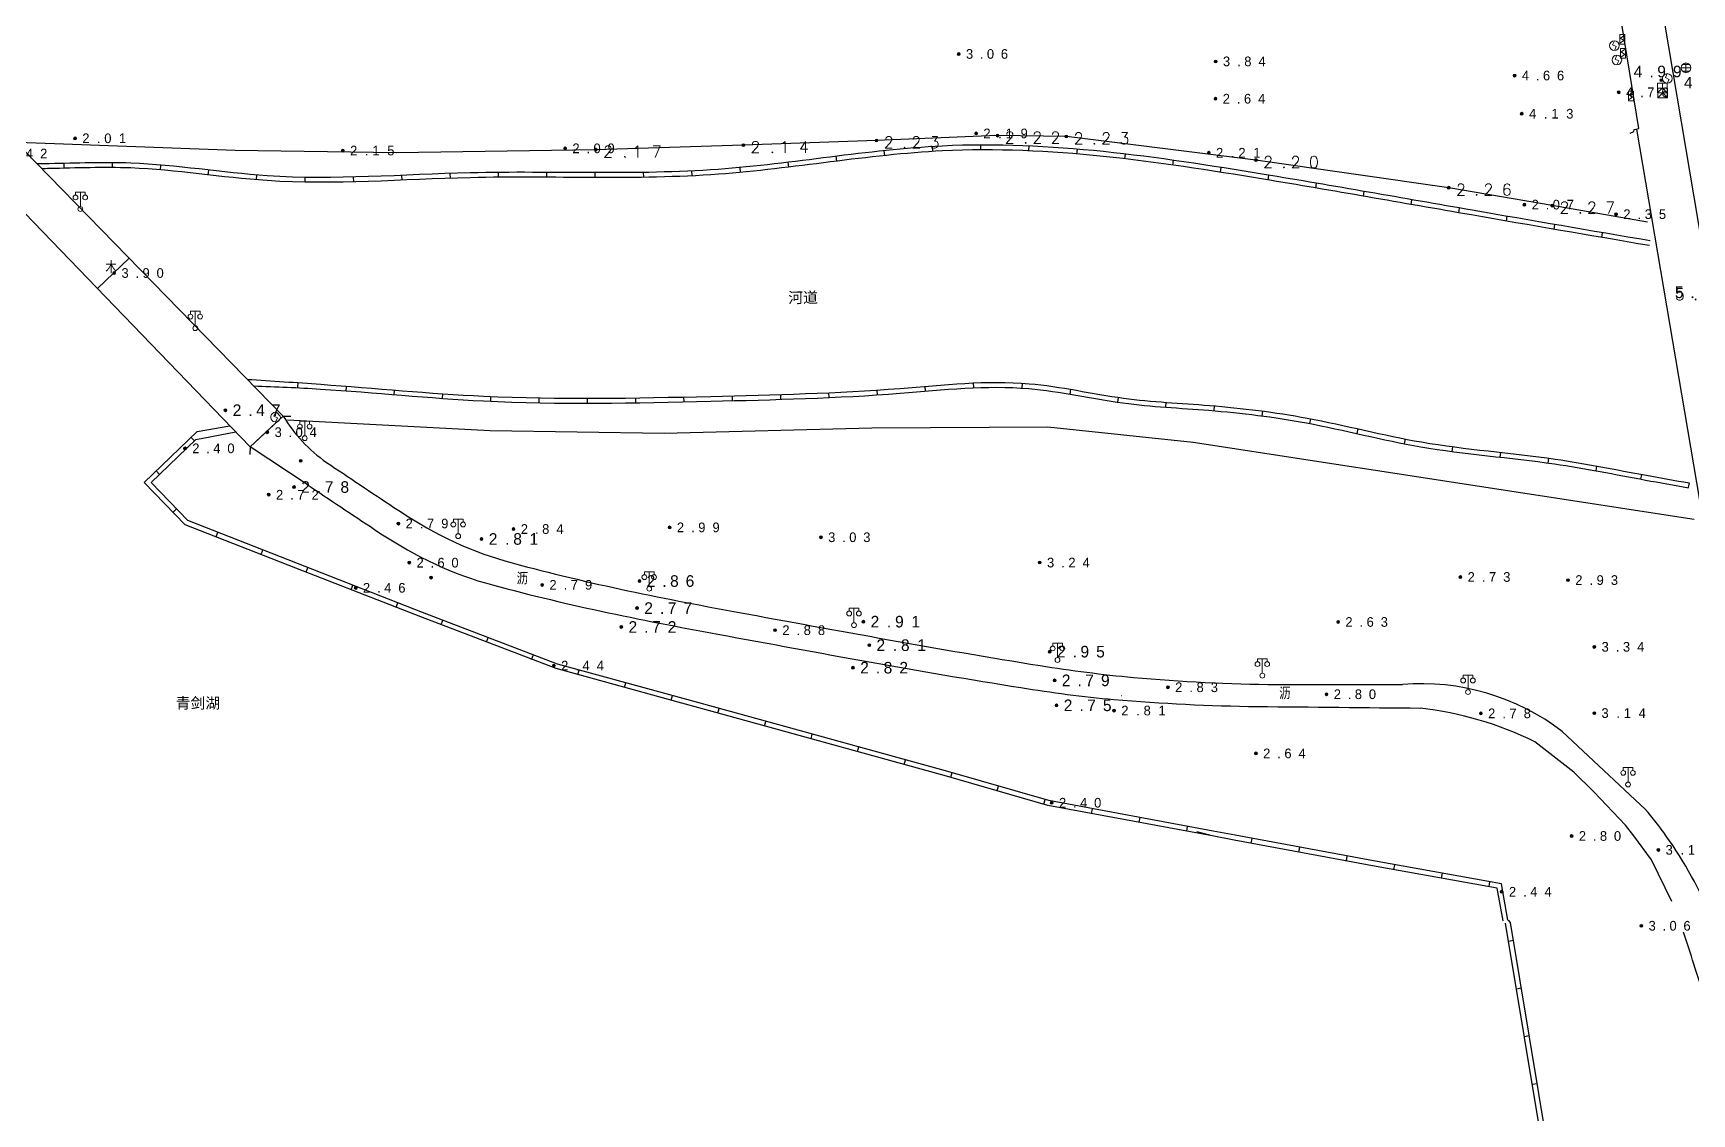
# Model space of a CAD drawing. Header units: metres. Extents: x 342272 to 345188, y 671156 to 672490.
# Drawn here: x 344329 to 344500.5, y 672041.9 to 672153.6 of the extents above; entities that cross this region are included whole.
import ezdxf
from ezdxf.enums import TextEntityAlignment as Align

# ---------------------------------------------------------------- set-up
doc = ezdxf.new("R2010")
doc.units = ezdxf.units.M
doc.header["$LTSCALE"] = 0.5
doc.header["$MEASUREMENT"] = 0
doc.layers.add('00-地形', color=251, linetype='Continuous')
doc.layers.add('00-现状标高', color=2, linetype='Continuous', lineweight=0, plot=False)
doc.layers.add('公共设施纪念物', color=8, linetype='Continuous', lineweight=0)
doc.layers.add('通讯及其他管线设施', color=252, linetype='Continuous', lineweight=0)
doc.styles.add('左斜等线体4.0', font='', dxfattribs={"height": 2.25})
doc.styles.add('正等线体2.0', font='MCS_Chinese1.shx', dxfattribs={"height": 2, "bigfont": 'MCS_Chinese1big.shx'})
doc.styles.add('正等线体2.4', font='MCS_Chinese1.shx', dxfattribs={"height": 2.4, "bigfont": 'MCS_Chinese1big.shx'})
doc.styles.add('细等线体2.5', font='MCS_Chinese1.shx', dxfattribs={"height": 2.5, "bigfont": 'MCS_Chinese1big.shx'})
doc.styles.get('左斜等线体4.0').set_extended_font_data('黑体', italic=True)
doc.linetypes.add('x103b', pattern='A,1,[73,dgnlstyle-linetype.shx,S=0.008,R=0,X=0,Y=0],1', length=2)

# ---------------------------------------------------------------- blocks, each defined once
blk = doc.blocks.new('155210')
at = {"layer": '公共设施纪念物', "linetype": 'Continuous', "lineweight": 0}
for p, q in [((-1, 2.9), (-1, 3.5)), ((-1, 3.5), (1, 3.5)), ((0, 0.5), (0, 3.5)), ((1, 3.5), (1, 2.9))]:
    blk.add_line(p, q, dxfattribs=at)
for centre in [(-1, 2.4), (0, 0), (1, 2.4)]:
    blk.add_circle(centre, 0.5, dxfattribs=at)
blk = doc.blocks.new('174602')
at = {"layer": '通讯及其他管线设施', "lineweight": 0}
for p, q in [((-1, 1), (-1, -1)), ((1, 1), (-1, 1)), ((-1, -1), (0, 0)), ((0, 0), (0, 1)), ((0, 0), (1, -1)), ((1, -1), (1, 1)), ((-1, -1), (1, -1))]:
    blk.add_line(p, q, dxfattribs=at)
blk = doc.blocks.new('174700')
at = {"layer": '通讯及其他管线设施', "linetype": 'Continuous', "lineweight": 0}
for p, q in [((0, 1), (-0.38, 0.18)), ((-0.38, 0.18), (0.38, -0.18)), ((0, -1), (0.38, -0.18))]:
    blk.add_line(p, q, dxfattribs=at)
blk.add_circle((0, 0), 1, dxfattribs=at)
blk = doc.blocks.new('174201')
at = {"layer": '通讯及其他管线设施', "linetype": 'Continuous', "lineweight": 0}
for p, q in [((-1, 0), (1, 0)), ((-0.7, 0.7), (0.7, 0.7)), ((0, -1), (0, 1)), ((-0.7, -0.7), (0.7, -0.7))]:
    blk.add_line(p, q, dxfattribs=at)
blk.add_circle((0, 0), 1, dxfattribs=at)
blk = doc.blocks.new('155210_1')
at = {"layer": '公共设施纪念物', "lineweight": 0}
for p, q in [((-1, 2.9), (-1, 3.5)), ((-1, 3.5), (1, 3.5)), ((0, 0.5), (0, 3.5)), ((1, 3.5), (1, 2.9))]:
    blk.add_line(p, q, dxfattribs=at)
for centre in [(-1, 2.4), (0, 0), (1, 2.4)]:
    blk.add_circle(centre, 0.5, dxfattribs=at)
blk = doc.blocks.new('213400_1')
at = {"layer": '00-现状标高', "linetype": 'Continuous', "lineweight": 0}
h = blk.add_hatch(color=256, dxfattribs=at)
edge = h.paths.add_edge_path()
edge.add_arc((0, 0), 0.3, 0, 360)
blk.add_circle((0, 0), 0.3, dxfattribs=at)
blk = doc.blocks.new('213400_2')
at = {"layer": '00-现状标高', "lineweight": 0}
h = blk.add_hatch(color=256, dxfattribs=at)
edge = h.paths.add_edge_path()
edge.add_arc((0, 0), 0.3, 0, 360)
blk.add_circle((0, 0), 0.3, dxfattribs=at)

msp = doc.modelspace()

# ---------------------------------------------------------------- hatches: boundary and pattern name
at = {"layer": '00-现状标高', "lineweight": 0}
for points in [[(344387.06, 672141.56, 1), (344387.36, 672141.56, 1)], [(344402.3, 672142.03, 1), (344402.6, 672142.03, 1)], [(344416.08, 672142.52, 1), (344416.38, 672142.52, 1)], [(344428.59, 672143.02, 1), (344428.89, 672143.02, 1)], [(344435.71, 672142.93, 1), (344436.01, 672142.93, 1)], [(344455.31, 672140.49, 1), (344455.61, 672140.49, 1)], [(344475.25, 672137.64, 1), (344475.55, 672137.64, 1)], [(344485.94, 672135.78, 1), (344486.24, 672135.78, 1)], [(344348.76, 672114.63, 1), (344349.06, 672114.63, 1)]]:
    msp.add_hatch(color=256, dxfattribs=at).paths.add_polyline_path(points)

# ---------------------------------------------------------------- linework, layer by layer
at = {"layer": '00-地形', "lineweight": -3}
for p, q in [((344495.06, 672143.75), (344492.05, 672162.07)), ((344505.27, 672109.95), (344496.64, 672161.22)), ((344354.88, 672114.03), (344323, 672146.68)), ((344319.89, 672143.57), (344351.45, 672110.86)), ((344494.16, 672143.28), (344494.55, 672143.46)), ((344494.55, 672143.46), (344494.57, 672143.65)), ((344494.57, 672143.65), (344495.06, 672143.75)), ((344494.81, 672143.7), (344502.56, 672098.03)), ((344349.93, 672141.5), (344326.56, 672142.36)), ((344402.45, 672142.03), (344387.21, 672141.56)), ((344416.23, 672142.52), (344402.45, 672142.03)), ((344428.74, 672143.02), (344416.23, 672142.52)), ((344422.04, 672141.39), (344422.01, 672141.88)), ((344422.04, 672141.39), (344422.01, 672141.88)), ((344427.01, 672141.55), (344427.01, 672142.05)), ((344427.01, 672141.55), (344427.01, 672142.05)), ((344435.86, 672142.93), (344428.74, 672143.02)), ((344431.99, 672141.45), (344432.01, 672141.95)), ((344431.99, 672141.45), (344432.01, 672141.95)), ((344455.46, 672140.49), (344435.86, 672142.93)), ((344332.24, 672139.64), (344332.22, 672140.14)), ((344332.24, 672139.65), (344332.23, 672140.15)), ((344337.22, 672139.72), (344337.23, 672140.22)), ((344337.22, 672139.7), (344337.22, 672140.2)), ((344366.61, 672141.24), (344349.93, 672141.5)), ((344387.21, 672141.56), (344366.61, 672141.24)), ((344407.16, 672139.76), (344407.1, 672140.26)), ((344407.16, 672139.76), (344407.1, 672140.26)), ((344412.13, 672140.38), (344412.07, 672140.88)), ((344412.13, 672140.38), (344412.07, 672140.88)), ((344417.08, 672140.96), (344417.03, 672141.46)), ((344417.08, 672140.96), (344417.03, 672141.46)), ((344436.96, 672141.12), (344437, 672141.62)), ((344436.96, 672141.12), (344437, 672141.62)), ((344441.91, 672140.62), (344441.97, 672141.12)), ((344441.91, 672140.62), (344441.97, 672141.12)), ((344446.86, 672139.98), (344446.93, 672140.47)), ((344446.86, 672139.98), (344446.93, 672140.47)), ((344475.4, 672137.64), (344455.46, 672140.49)), ((344342.18, 672139.48), (344342.22, 672139.98)), ((344342.18, 672139.47), (344342.22, 672139.97)), ((344347.13, 672138.96), (344347.19, 672139.46)), ((344347.14, 672138.96), (344347.19, 672139.46)), ((344352.12, 672138.45), (344352.17, 672138.95)), ((344352.12, 672138.45), (344352.17, 672138.95)), ((344357.15, 672138.21), (344357.16, 672138.71)), ((344357.15, 672138.21), (344357.16, 672138.71)), ((344362.17, 672138.24), (344362.16, 672138.74)), ((344362.17, 672138.24), (344362.16, 672138.74)), ((344367.18, 672138.41), (344367.15, 672138.91)), ((344367.18, 672138.42), (344367.15, 672138.91)), ((344372.17, 672138.61), (344372.15, 672139.11)), ((344372.17, 672138.61), (344372.15, 672139.11)), ((344377.15, 672138.72), (344377.15, 672139.22)), ((344377.15, 672138.72), (344377.15, 672139.22)), ((344382.15, 672138.72), (344382.15, 672139.22)), ((344382.15, 672138.72), (344382.15, 672139.22)), ((344387.15, 672138.69), (344387.15, 672139.19)), ((344387.15, 672138.69), (344387.15, 672139.19)), ((344392.16, 672138.71), (344392.15, 672139.21)), ((344392.16, 672138.71), (344392.15, 672139.21)), ((344397.17, 672138.87), (344397.15, 672139.37)), ((344397.17, 672138.87), (344397.15, 672139.37)), ((344402.18, 672139.22), (344402.13, 672139.72)), ((344402.18, 672139.22), (344402.13, 672139.72)), ((344451.8, 672139.24), (344451.87, 672139.73)), ((344451.8, 672139.24), (344451.87, 672139.73)), ((344456.73, 672138.43), (344456.81, 672138.93)), ((344456.73, 672138.43), (344456.81, 672138.93)), ((344461.66, 672137.6), (344461.74, 672138.1)), ((344461.66, 672137.6), (344461.74, 672138.1)), ((344466.58, 672136.76), (344466.67, 672137.25)), ((344466.58, 672136.76), (344466.67, 672137.25)), ((344486.09, 672135.78), (344475.4, 672137.64)), ((344471.51, 672135.9), (344471.59, 672136.39)), ((344471.51, 672135.9), (344471.59, 672136.39)), ((344476.43, 672135.04), (344476.52, 672135.53)), ((344476.43, 672135.04), (344476.52, 672135.53)), ((344495.94, 672134.07), (344486.09, 672135.78)), ((344481.36, 672134.19), (344481.45, 672134.68)), ((344481.36, 672134.19), (344481.45, 672134.68)), ((344486.29, 672133.34), (344486.37, 672133.83)), ((344486.29, 672133.34), (344486.37, 672133.83)), ((344491.22, 672132.49), (344491.3, 672132.98)), ((344491.22, 672132.49), (344491.3, 672132.98)), ((344335.67, 672127.22), (344338.94, 672130.35)), ((344356.4, 672117.5), (344356.36, 672117)), ((344361.39, 672117.11), (344361.35, 672116.61)), ((344366.37, 672116.7), (344366.33, 672116.2)), ((344371.35, 672116.33), (344371.32, 672115.83)), ((344376.33, 672116.06), (344376.31, 672115.56)), ((344396.29, 672116), (344396.3, 672115.5)), ((344401.29, 672116.11), (344401.3, 672115.61)), ((344406.29, 672116.25), (344406.3, 672115.75)), ((344411.28, 672116.44), (344411.3, 672115.94)), ((344416.26, 672116.71), (344416.29, 672116.22)), ((344421.23, 672117.1), (344421.27, 672116.6)), ((344426.24, 672117.45), (344426.26, 672116.95)), ((344431.29, 672117.42), (344431.26, 672116.92)), ((344436.3, 672116.79), (344436.22, 672116.3)), ((344381.31, 672115.91), (344381.31, 672115.41)), ((344386.3, 672115.87), (344386.31, 672115.37)), ((344391.3, 672115.91), (344391.31, 672115.41)), ((344441.22, 672115.96), (344441.15, 672115.47)), ((344446.16, 672115.45), (344446.12, 672114.95)), ((344451.15, 672115.08), (344451.11, 672114.58)), ((344456.14, 672114.54), (344456.08, 672114.05)), ((344345.99, 672112.42), (344349.37, 672113.02)), ((344351.45, 672110.86), (344354.88, 672114.03)), ((344352.04, 672111.38), (344354.11, 672113.32)), ((344354.88, 672114.03), (344355.68, 672114.02)), ((344355.34, 672113.63), (344376.29, 672112.52)), ((344394.29, 672112.26), (344415.76, 672112.82)), ((344415.76, 672112.82), (344433.95, 672112.92)), ((344433.95, 672112.92), (344448.98, 672111.34)), ((344461.11, 672113.74), (344461.01, 672113.25)), ((344466.01, 672112.7), (344465.9, 672112.21)), ((344340.52, 672107.17), (344345.99, 672112.42)), ((344341.23, 672107.15), (344345.86, 672111.6)), ((344345.36, 672111.81), (344345.7, 672111.45)), ((344345.86, 672111.6), (344349.99, 672112.38)), ((344351.45, 672110.86), (344351.44, 672110.06)), ((344357.35, 672106.96), (344351.45, 672110.86)), ((344376.29, 672112.52), (344394.29, 672112.26)), ((344448.98, 672111.34), (344500.78, 672103.37)), ((344470.89, 672111.66), (344470.79, 672111.17)), ((344475.79, 672110.86), (344475.73, 672110.36)), ((344480.75, 672110.27), (344480.69, 672109.78)), ((344485.73, 672109.67), (344485.66, 672109.17)), ((344341.75, 672108.35), (344342.1, 672107.99)), ((344490.68, 672108.86), (344490.59, 672108.37)), ((344495.33, 672107.99), (344495.24, 672107.49)), ((344344.75, 672102.79), (344340.52, 672107.17)), ((344345.03, 672103.22), (344341.23, 672107.15)), ((344500.25, 672107.12), (344500.16, 672106.63)), ((344343.5, 672104.08), (344343.86, 672104.43)), ((344356.97, 672098), (344344.75, 672102.79)), ((344357.16, 672098.46), (344345.03, 672103.22)), ((344347.94, 672101.54), (344348.12, 672102.01)), ((344352.59, 672099.72), (344352.77, 672100.18)), ((344369.1, 672093.25), (344356.97, 672098)), ((344369.28, 672093.71), (344357.16, 672098.46)), ((344357.25, 672097.89), (344357.43, 672098.36)), ((344361.9, 672096.07), (344362.08, 672096.53)), ((344366.56, 672094.25), (344366.74, 672094.71)), ((344383.25, 672088.39), (344369.28, 672093.71)), ((344383.09, 672087.91), (344369.1, 672093.25)), ((344371.23, 672092.44), (344371.4, 672092.91)), ((344375.9, 672090.66), (344376.07, 672091.12)), ((344380.57, 672088.87), (344380.75, 672089.34)), ((344394.72, 672084.71), (344383.09, 672087.91)), ((344394.85, 672085.19), (344383.25, 672088.39)), ((344385.35, 672087.29), (344385.49, 672087.77)), ((344390.18, 672085.96), (344390.31, 672086.44)), ((344402.13, 672083.19), (344394.85, 672085.19)), ((344395, 672084.64), (344395.13, 672085.12)), ((344402, 672082.71), (344394.72, 672084.71)), ((344399.82, 672083.31), (344399.95, 672083.79)), ((344441.61, 672085.09), (344441.55, 672085.09)), ((344423.46, 672076.81), (344402, 672082.71)), ((344423.6, 672077.29), (344402.13, 672083.19)), ((344404.64, 672081.98), (344404.77, 672082.46)), ((344409.46, 672080.66), (344409.59, 672081.14)), ((344488.32, 672077.2), (344484.31, 672080.36)), ((344487.14, 672081.4), (344495.75, 672073.36)), ((344414.28, 672079.33), (344414.41, 672079.82)), ((344419.1, 672078.01), (344419.24, 672078.49)), ((344433.94, 672073.77), (344423.46, 672076.81)), ((344434.05, 672074.26), (344423.6, 672077.29)), ((344423.91, 672076.68), (344424.05, 672077.16)), ((344490.4, 672075.19), (344488.32, 672077.2)), ((344428.72, 672075.29), (344428.86, 672075.77)), ((344493.69, 672071.73), (344490.4, 672075.19)), ((344433.52, 672073.9), (344433.66, 672074.38)), ((344450.94, 672070.62), (344433.94, 672073.77)), ((344451.03, 672071.11), (344434.05, 672074.26)), ((344438.47, 672072.93), (344438.57, 672073.42)), ((344443.39, 672072.02), (344443.48, 672072.51)), ((344448.31, 672071.11), (344448.4, 672071.6)), ((344494.52, 672070.61), (344493.69, 672071.73)), ((344450.71, 672070.69), (344449.35, 672071.04)), ((344453.22, 672070.19), (344450.94, 672070.62)), ((344453.31, 672070.68), (344451.03, 672071.11)), ((344467.91, 672067.47), (344453.22, 672070.19)), ((344468, 672067.96), (344453.31, 672070.68)), ((344454.98, 672069.87), (344455.07, 672070.36)), ((344496.36, 672068.13), (344494.52, 672070.61)), ((344459.9, 672068.95), (344459.99, 672069.45)), ((344464.81, 672068.04), (344464.9, 672068.53)), ((344480.85, 672065.65), (344468, 672067.96)), ((344498.45, 672063.85), (344496.36, 672068.13)), ((344480.42, 672065.22), (344467.91, 672067.47)), ((344469.73, 672067.14), (344469.82, 672067.63)), ((344474.65, 672066.25), (344474.74, 672066.75)), ((344479.58, 672065.37), (344479.66, 672065.86)), ((344481.01, 672061.83), (344480.42, 672065.22)), ((344481.5, 672061.91), (344480.85, 672065.65)), ((344487.95, 672021.28), (344481.28, 672061.6)), ((344481.77, 672061.68), (344481.56, 672061.92)), ((344488.45, 672021.36), (344481.77, 672061.68)), ((344481.58, 672059.75), (344482.08, 672059.83)), ((344482.4, 672054.82), (344482.89, 672054.9)), ((344483.22, 672049.88), (344483.71, 672049.97)), ((344484.03, 672044.95), (344484.53, 672045.03))]:
    msp.add_line(p, q, dxfattribs=at)
for centre, radius, start, end in [((344368.33, 672122.1), 15.68, 210.9734, 235.1039), ((344472.55, 672062.36), 23.99, 52.5435, 94.639), ((344468.05, 672046.81), 37.28, 64.137, 83.191), ((344463.93, 672046.38), 41.71, 35.4998, 40.2972), ((344463.93, 672046.38), 41.71, 21.9589, 35.4999), ((344174.04, 671952.28), 343.19, 17.2423, 18.4099)]:
    msp.add_arc(centre, radius, start, end, dxfattribs=at)
for points, knots in [([(344496.23, 672132.14), (344490.09, 672133.19), (344476.78, 672135.47), (344452.58, 672139.75), (344426.34, 672143.65), (344399.13, 672138.49), (344375.78, 672139.75), (344355.48, 672137.99), (344341.06, 672140.47), (344333.09, 672140.16), (344329.86, 672140.09), (344329.44, 672140.09)], [0, 0, 0, 0, 0.111337, 0.241591, 0.440738, 0.579627, 0.732572, 0.857709, 0.942143, 0.992473, 1, 1, 1, 1]), ([(344496.15, 672131.65), (344490.01, 672132.7), (344476.7, 672134.98), (344452.53, 672139.25), (344426.33, 672143.15), (344399.14, 672137.98), (344375.79, 672139.25), (344355.47, 672137.49), (344341.05, 672139.97), (344333.25, 672139.66), (344330.18, 672139.6), (344329.92, 672139.59)], [0, 0, 0, 0, 0.111713, 0.242283, 0.441692, 0.580897, 0.734493, 0.860212, 0.944941, 0.995273, 1, 1, 1, 1]), ([(344329.76, 672140.09), (344329.69, 672140.09), (344329.58, 672140.09), (344329.47, 672140.09), (344329.44, 672140.09)], [0, 0, 0, 0, 0.694102, 1, 1, 1, 1]), ([(344351.18, 672117.82), (344353.71, 672117.66), (344361.86, 672117.15), (344377.78, 672115.59), (344397.82, 672116.02), (344416.56, 672116.49), (344430.91, 672118.13), (344441.43, 672115.63), (344451.09, 672115.21), (344461.42, 672113.95), (344473.12, 672110.83), (344485, 672110.03), (344494.17, 672108.18), (344498.79, 672107.37), (344500.27, 672107.12)], [0, 0, 0, 0, 0.050686, 0.163271, 0.319786, 0.450493, 0.539454, 0.605321, 0.664717, 0.73266, 0.813162, 0.906085, 0.969915, 1, 1, 1, 1]), ([(344351.83, 672117.15), (344354.13, 672117.06), (344362.07, 672116.72), (344377.77, 672115.05), (344397.82, 672115.53), (344416.56, 672115.98), (344430.88, 672117.62), (344441.38, 672115.13), (344451.02, 672114.71), (344461.35, 672113.45), (344473.04, 672110.33), (344484.92, 672109.54), (344494.08, 672107.69), (344498.7, 672106.88), (344500.19, 672106.62)], [0, 0, 0, 0, 0.046287, 0.159556, 0.317045, 0.448469, 0.537549, 0.603539, 0.663269, 0.731351, 0.812257, 0.905696, 0.969765, 1, 1, 1, 1]), ([(344359.36, 672109.24), (344361.68, 672107.68), (344364.01, 672106.13), (344366.33, 672104.58), (344369.86, 672102.22), (344373.69, 672100.21), (344377.8, 672099.06), (344385.75, 672096.84), (344393.77, 672095.24), (344401.85, 672093.75), (344412.28, 672091.84), (344422.68, 672089.9), (344433.15, 672088.23), (344436.36, 672087.73), (344439.56, 672087.29), (344442.79, 672087.01), (344447.73, 672086.57), (344452.67, 672086.29), (344457.61, 672086.28), (344461.94, 672086.28), (344466.28, 672086.27), (344470.61, 672086.27)], [0, 0, 0, 0, 0.072923, 0.072923, 0.072923, 0.183476, 0.183476, 0.183476, 0.397509, 0.397509, 0.397509, 0.673726, 0.673726, 0.673726, 0.758139, 0.758139, 0.758139, 0.887083, 0.887083, 0.887083, 1, 1, 1, 1]), ([(344357.35, 672106.96), (344359.67, 672105.4), (344362, 672103.85), (344364.33, 672102.3), (344367.85, 672099.94), (344371.69, 672097.93), (344375.79, 672096.78), (344383.74, 672094.56), (344391.76, 672092.96), (344399.84, 672091.47), (344410.27, 672089.55), (344420.67, 672087.62), (344431.15, 672085.95), (344434.35, 672085.44), (344437.55, 672085), (344440.78, 672084.73), (344445.72, 672084.31), (344450.66, 672084.05), (344455.61, 672084), (344461.23, 672083.94), (344466.85, 672083.89), (344472.47, 672083.83)], [0, 0, 0, 0, 0.070551, 0.070551, 0.070551, 0.177508, 0.177508, 0.177508, 0.384579, 0.384579, 0.384579, 0.651812, 0.651812, 0.651812, 0.733479, 0.733479, 0.733479, 0.858228, 0.858228, 0.858228, 1, 1, 1, 1]), ([(344499.31, 671996.03), (344499.38, 671998.09), (344499.45, 672000.14), (344499.51, 672002.2), (344499.58, 672004.3), (344499.65, 672006.39), (344499.94, 672008.48), (344500.45, 672012.21), (344501.65, 672015.8), (344502.39, 672019.49), (344503.08, 672022.93), (344503.76, 672026.36), (344504.23, 672029.84), (344504.64, 672032.86), (344504.53, 672035.93), (344504.36, 672038.97), (344504.23, 672041.25), (344504.13, 672043.56), (344503.61, 672045.79), (344503.25, 672047.3), (344502.9, 672048.81), (344502.54, 672050.32)], [0, 0, 0, 0, 0.112352, 0.112352, 0.112352, 0.22695, 0.22695, 0.22695, 0.432424, 0.432424, 0.432424, 0.623827, 0.623827, 0.623827, 0.790208, 0.790208, 0.790208, 0.915127, 0.915127, 0.915127, 1, 1, 1, 1])]:
    msp.add_open_spline(points, degree=3, knots=knots, dxfattribs=at)
at = {"layer": '00-现状标高', "lineweight": 0}
for centre in [(344387.21, 672141.56), (344402.45, 672142.03), (344416.23, 672142.52), (344428.74, 672143.02), (344435.86, 672142.93), (344455.46, 672140.49), (344475.4, 672137.64), (344486.09, 672135.78), (344348.91, 672114.63)]:
    msp.add_circle(centre, 0.15, dxfattribs=at)
msp.add_point((344497.54, 672148.75), dxfattribs=at)
at = {"layer": '通讯及其他管线设施', "lineweight": 0}
for p, q in [((344493.09, 672152.48), (344493.09, 672153.48)), ((344493.09, 672153.48), (344493.59, 672153.48)), ((344493.59, 672152.48), (344493.09, 672152.48)), ((344493.51, 672153.35), (344493.16, 672153.1)), ((344493.16, 672153.1), (344493.51, 672152.85)), ((344493.51, 672152.85), (344493.16, 672152.6)), ((344493.16, 672151.04), (344493.16, 672152.04)), ((344493.16, 672152.04), (344493.66, 672152.04)), ((344493.59, 672153.48), (344493.59, 672152.48)), ((344493.66, 672152.04), (344493.66, 672151.04)), ((344493.66, 672151.04), (344493.16, 672151.04)), ((344493.59, 672151.92), (344493.24, 672151.67)), ((344493.24, 672151.67), (344493.59, 672151.42)), ((344493.59, 672151.42), (344493.24, 672151.17)), ((344499.58, 672150.38), (344500.28, 672150.38)), ((344499.93, 672149.53), (344499.93, 672150.53)), ((344498, 672149.43), (344497.81, 672149.02)), ((344497.81, 672149.02), (344498.19, 672148.84)), ((344498, 672148.43), (344498.19, 672148.84)), ((344499.43, 672150.03), (344500.43, 672150.03)), ((344499.58, 672149.68), (344500.28, 672149.68)), ((344493.99, 672146.61), (344493.99, 672147.61)), ((344493.99, 672147.61), (344494.49, 672147.61)), ((344494.41, 672147.48), (344494.06, 672147.24)), ((344494.06, 672147.24), (344494.41, 672146.98)), ((344494.41, 672146.98), (344494.06, 672146.74)), ((344494.49, 672147.61), (344494.49, 672146.61)), ((344496.99, 672148.46), (344496.99, 672147.46)), ((344497.99, 672148.46), (344496.99, 672148.46)), ((344496.99, 672147.46), (344497.49, 672147.96)), ((344496.99, 672147.46), (344497.99, 672147.46)), ((344497.02, 672147.94), (344497.02, 672146.94)), ((344498.02, 672147.94), (344497.02, 672147.94)), ((344497.02, 672146.94), (344497.52, 672147.44)), ((344497.02, 672146.94), (344498.02, 672146.94)), ((344497.49, 672147.96), (344497.49, 672148.46)), ((344497.49, 672147.96), (344497.99, 672147.46)), ((344497.52, 672147.44), (344497.52, 672147.94)), ((344497.52, 672147.44), (344498.02, 672146.94)), ((344497.99, 672147.46), (344497.99, 672148.46)), ((344498.02, 672146.94), (344498.02, 672147.94)), ((344494.49, 672146.61), (344493.99, 672146.61)), ((344354.1, 672114.41), (344353.91, 672114)), ((344353.91, 672114), (344354.29, 672113.83)), ((344354.1, 672113.41), (344354.29, 672113.83))]:
    msp.add_line(p, q, dxfattribs=at)
at = {"layer": '通讯及其他管线设施', "lineweight": 0, "flags": 128}
msp.add_lwpolyline([(344354.58, 672114.03), (344354.23, 672114.4, 3.663804)], format="xyb", close=True, dxfattribs=at)
at = {"layer": '通讯及其他管线设施', "lineweight": 0}
for centre in [(344499.93, 672150.03), (344498, 672148.93)]:
    msp.add_circle(centre, 0.5, dxfattribs=at)

# ---------------------------------------------------------------- block references
at = {"layer": '00-现状标高', "lineweight": 0, "xscale": 0.5, "yscale": 0.5, "zscale": 0.5}
for p in [(344424.73, 672151.46), (344451.3, 672150.69), (344482.21, 672149.23), (344497.39, 672148.75), (344451.28, 672146.83), (344492.98, 672147.5), (344482.95, 672145.28), (344333.36, 672142.74), (344384.04, 672141.7), (344426.53, 672143.25), (344361.05, 672141.47), (344450.59, 672141.25), (344483.22, 672135.88), (344337.41, 672128.81), (344348.91, 672114.63), (344344.73, 672110.68), (344353.24, 672112.35), (344356.7, 672109.4), (344353.39, 672105.9), (344356, 672106.68), (344366.79, 672102.91), (344378.7, 672102.34), (344394.84, 672102.51), (344375.39, 672101.31), (344410.48, 672101.49), (344367.92, 672098.87), (344433.11, 672098.88), (344370.17, 672097.32), (344391.72, 672096.96), (344476.6, 672097.38), (344487.73, 672097.06), (344362.38, 672096.26), (344381.66, 672096.57), (344391.47, 672094.17), (344389.84, 672092.22), (344405.74, 672091.89), (344414.87, 672092.76), (344463.96, 672092.74), (344415.48, 672090.34), (344490.45, 672090.16), (344434.14, 672089.66), (344382.87, 672088.22), (344413.79, 672088), (344434.64, 672086.69), (344446.36, 672085.98), (344462.76, 672085.26), (344434.84, 672084.11), (344440.79, 672083.57), (344478.72, 672083.28), (344490.44, 672083.31), (344455.46, 672079.15), (344434.35, 672074.05), (344488.1, 672070.6), (344497.07, 672069.17), (344480.87, 672064.84), (344495.31, 672061.32)]:
    msp.add_blockref('213400_1', p, dxfattribs=at)
at = {"layer": '00-现状标高', "color": 30, "linetype": 'x103b', "lineweight": 0, "xscale": 0.5, "yscale": 0.5, "zscale": 0.5}
msp.add_blockref('213400_2', (344492.7, 672134.89), dxfattribs=at)
at = {"layer": '公共设施纪念物', "lineweight": 0, "xscale": 0.5, "yscale": 0.5, "zscale": 0.5}
for name, p in [('155210_1', (344333.91, 672135.43)), ('155210_1', (344345.79, 672123.11)), ('155210_1', (344357.11, 672111.74)), ('155210', (344372.98, 672101.61)), ('155210', (344392.73, 672096.17)), ('155210', (344413.9, 672092.41)), ('155210', (344434.95, 672088.8)), ('155210_1', (344456.12, 672087.18)), ('155210_1', (344477.39, 672085.49)), ('155210_1', (344493.94, 672075.93))]:
    msp.add_blockref(name, p, dxfattribs=at)
at = {"layer": '通讯及其他管线设施', "lineweight": 0, "xscale": 0.5, "yscale": 0.5, "zscale": 0.5}
for name, p in [('174700', (344492.53, 672152.33)), ('174700', (344492.78, 672150.84)), ('174201', (344499.93, 672150.03)), ('174700', (344498, 672148.93)), ('174602', (344497.49, 672147.96)), ('174602', (344497.52, 672147.44))]:
    msp.add_blockref(name, p, dxfattribs=at)

# ---------------------------------------------------------------- texts
at = {"layer": '00-地形', "lineweight": -3, "style": '细等线体2.5'}
msp.add_text('木', height=1.25, dxfattribs=at).set_placement((344337.09, 672129.41), align=Align.MIDDLE_CENTER)
at = {"layer": '00-地形', "lineweight": -3, "style": '左斜等线体4.0', "oblique": 345}
msp.add_text('河道', height=1.125, rotation=0.73, dxfattribs=at).set_placement((344407.11, 672125.7))
at = {"layer": '00-地形', "lineweight": -3, "style": '细等线体2.5'}
for p in [(344379.02, 672096.61), (344457.86, 672084.73)]:
    msp.add_text('沥', height=1.25, dxfattribs=at).set_placement(p)
at = {"layer": '00-地形', "lineweight": -3, "style": '左斜等线体4.0', "oblique": 345}
msp.add_text('青剑湖', height=1.125, dxfattribs=at).set_placement((344343.76, 672083.79))
at = {"layer": '00-现状标高', "lineweight": 0, "attachment_point": 4}
for s, insert, char_height, line_spacing_factor, style in [('\\T1.940;3.06', (344425.48, 672151.46), 1, 0.722892, '正等线体2.0'), ('\\T1.979;3.84', (344452.05, 672150.69), 1, 0.722892, '正等线体2.0'), ('\\T1.952;4.66', (344482.96, 672149.23), 1, 0.722892, '正等线体2.0'), ('\\T1.816;4.99', (344494.53, 672149.64), 1.2, 0.722892, '正等线体2.4'), ('\\T1.816;4.43', (344499.72, 672148.49), 1.2, 0.722892, '正等线体2.4'), ('\\T1.966;2.64', (344452.03, 672146.83), 1, 0.722892, '正等线体2.0'), ('\\T1.966;4.76', (344493.73, 672147.49), 1, 0.722892, '正等线体2.0'), ('\\T2.069;4.13', (344483.7, 672145.28), 1, 0.722892, '正等线体2.0'), ('\\T2.069;2.19', (344427.28, 672143.24), 1, 0.722892, '正等线体2.0'), ('\\fSimplex|b0|i0|c0|p7;\\T1.841;2.22', (344429.49, 672142.82), 1.2, 0.60241, '正等线体2.4'), ('\\T2.037;2.01', (344334.11, 672142.74), 1, 0.722892, '正等线体2.0'), ('\\T2.069;2.15', (344361.8, 672141.47), 1, 0.722892, '正等线体2.0'), ('\\T1.952;2.09', (344384.79, 672141.7), 1, 0.722892, '正等线体2.0'), ('\\fSimplex|b0|i0|c0|p7;\\T1.951;2.17', (344387.96, 672141.36), 1.2, 0.60241, '正等线体2.4'), ('\\fSimplex|b0|i0|c0|p7;\\T1.951;2.14', (344403.2, 672141.83), 1.2, 0.60241, '正等线体2.4'), ('\\fSimplex|b0|i0|c0|p7;\\T1.841;2.23', (344416.98, 672142.32), 1.2, 0.60241, '正等线体2.4'), ('\\fSimplex|b0|i0|c0|p7;\\T1.841;2.23', (344436.61, 672142.73), 1.2, 0.60241, '正等线体2.4'), ('\\T2.069;2.21', (344451.34, 672141.25), 1, 0.722892, '正等线体2.0'), ('\\T1.979;3.42', (344326.07, 672141.16), 1, 0.722892, '正等线体2.0'), ('\\fSimplex|b0|i0|c0|p7;\\T1.841;2.20', (344456.21, 672140.28), 1.2, 0.60241, '正等线体2.4'), ('\\fSimplex|b0|i0|c0|p7;\\T1.841;2.26', (344476.15, 672137.44), 1.2, 0.60241, '正等线体2.4'), ('\\T1.952;2.07', (344483.97, 672135.88), 1, 0.722892, '正等线体2.0'), ('\\fSimplex|b0|i0|c0|p7;\\T1.841;2.27', (344486.84, 672135.58), 1.2, 0.60241, '正等线体2.4'), ('\\T1.979;2.35', (344493.45, 672134.89), 1, 0.722892, '正等线体2.0'), ('\\T1.952;3.90', (344338.16, 672128.81), 1, 0.722892, '正等线体2.0'), ('\\T1.794;5.20', (344498.78, 672126.82), 1.2, 0.722892, '正等线体2.4'), ('\\fSimplex|b0|i0|c0|p7;\\T1.841;5.20', (344498.78, 672126.62), 1.2, 0.60241, '正等线体2.4'), ('\\T1.816;2.47', (344349.66, 672114.63), 1.2, 0.722892, '正等线体2.4'), ('\\T1.952;3.04', (344353.99, 672112.35), 1, 0.722892, '正等线体2.0'), ('\\T1.952;2.40', (344345.48, 672110.68), 1, 0.722892, '正等线体2.0'), ('\\T1.979;2.72', (344354.14, 672105.89), 1, 0.722892, '正等线体2.0'), ('\\T1.816;2.78', (344356.75, 672106.68), 1.2, 0.722892, '正等线体2.4'), ('\\T1.979;2.79', (344367.54, 672102.91), 1, 0.722892, '正等线体2.0'), ('\\T1.979;2.84', (344379.45, 672102.34), 1, 0.722892, '正等线体2.0'), ('\\T1.979;2.99', (344395.59, 672102.51), 1, 0.722892, '正等线体2.0'), ('\\T1.891;2.81', (344376.14, 672101.31), 1.2, 0.722892, '正等线体2.4'), ('\\T1.952;3.03', (344411.23, 672101.49), 1, 0.722892, '正等线体2.0'), ('\\T1.940;2.60', (344368.67, 672098.86), 1, 0.722892, '正等线体2.0'), ('\\T1.979;3.24', (344433.86, 672098.87), 1, 0.722892, '正等线体2.0'), ('\\T1.805;2.86', (344392.47, 672096.96), 1.2, 0.722892, '正等线体2.4'), ('\\T1.979;2.73', (344477.35, 672097.38), 1, 0.722892, '正等线体2.0'), ('\\T1.979;2.93', (344488.48, 672097.06), 1, 0.722892, '正等线体2.0'), ('\\T1.966;2.46', (344363.13, 672096.26), 1, 0.722892, '正等线体2.0'), ('\\T1.979;2.79', (344382.41, 672096.57), 1, 0.722892, '正等线体2.0'), ('\\T1.816;2.77', (344392.22, 672094.17), 1.2, 0.722892, '正等线体2.4'), ('\\T1.816;2.72', (344390.59, 672092.22), 1.2, 0.722892, '正等线体2.4'), ('\\T1.979;2.88', (344406.49, 672091.88), 1, 0.722892, '正等线体2.0'), ('\\T1.891;2.91', (344415.62, 672092.76), 1.2, 0.722892, '正等线体2.4'), ('\\T1.966;2.63', (344464.71, 672092.73), 1, 0.722892, '正等线体2.0'), ('\\T1.891;2.81', (344416.23, 672090.33), 1.2, 0.722892, '正等线体2.4'), ('\\T1.816;2.95', (344434.89, 672089.66), 1.2, 0.722892, '正等线体2.4'), ('\\T1.979;3.34', (344491.2, 672090.16), 1, 0.722892, '正等线体2.0'), ('\\T1.979;2.44', (344383.62, 672088.22), 1, 0.722892, '正等线体2.0'), ('\\T1.816;2.82', (344414.54, 672088), 1.2, 0.722892, '正等线体2.4'), ('\\T1.816;2.79', (344435.39, 672086.69), 1.2, 0.722892, '正等线体2.4'), ('\\T1.979;2.83', (344447.11, 672085.98), 1, 0.722892, '正等线体2.0'), ('\\T1.952;2.80', (344463.51, 672085.26), 1, 0.722892, '正等线体2.0'), ('\\T1.816;2.75', (344435.59, 672084.11), 1.2, 0.722892, '正等线体2.4'), ('\\T2.069;2.81', (344441.54, 672083.57), 1, 0.722892, '正等线体2.0'), ('\\T1.979;2.78', (344479.47, 672083.28), 1, 0.722892, '正等线体2.0'), ('\\T2.069;3.14', (344491.19, 672083.31), 1, 0.722892, '正等线体2.0'), ('\\T1.966;2.64', (344456.21, 672079.14), 1, 0.722892, '正等线体2.0'), ('\\T1.952;2.40', (344435.1, 672074.04), 1, 0.722892, '正等线体2.0'), ('\\T1.952;2.80', (344488.85, 672070.6), 1, 0.722892, '正等线体2.0'), ('\\T2.069;3.15', (344497.82, 672069.17), 1, 0.722892, '正等线体2.0'), ('\\T1.979;2.44', (344481.62, 672064.84), 1, 0.722892, '正等线体2.0'), ('\\T1.940;3.06', (344496.06, 672061.32), 1, 0.722892, '正等线体2.0')]:
    msp.add_mtext(s, dxfattribs=dict(at, insert=insert, char_height=char_height, line_spacing_factor=line_spacing_factor, style=style))

doc.saveas('drawing.dxf')
